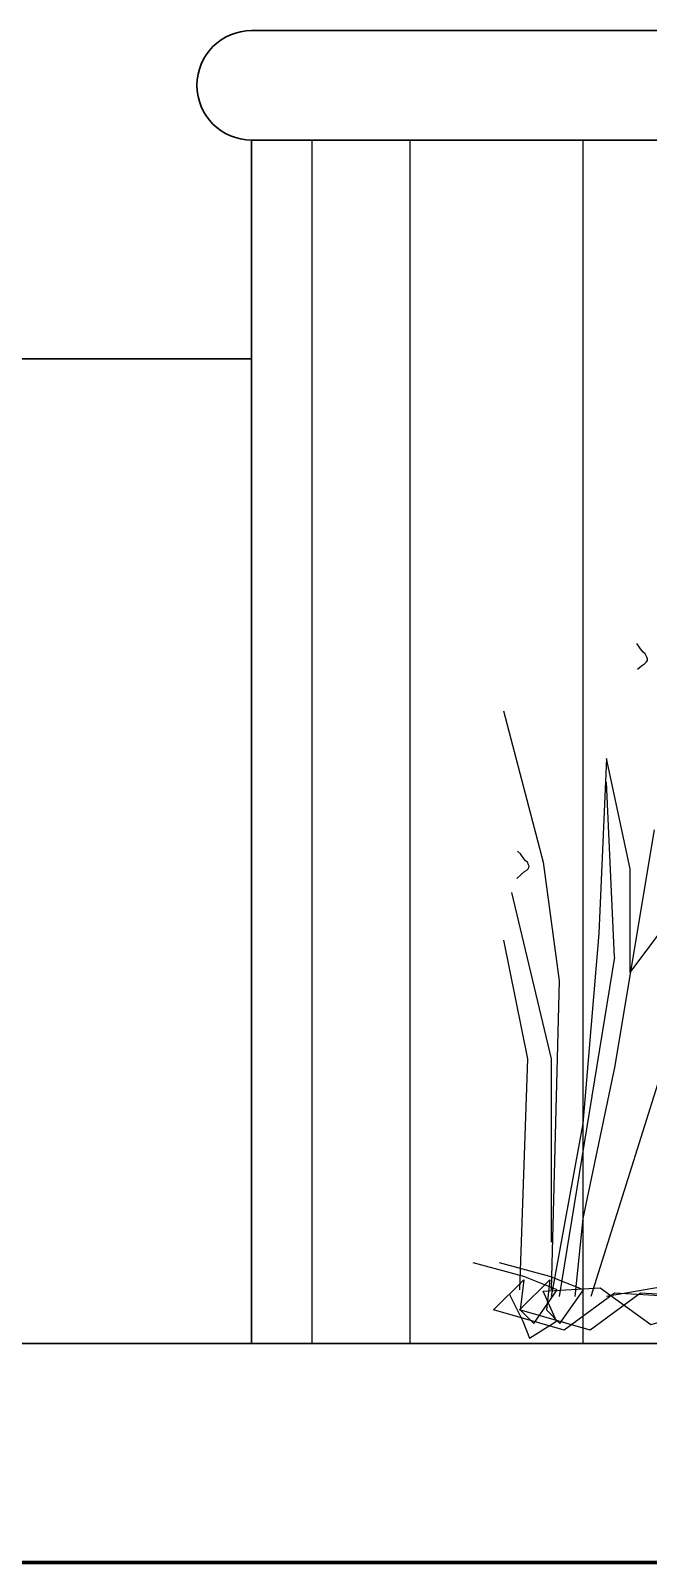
# Model space of a CAD drawing. Header units: metres. Extents: x -109 to 591, y -5 to 592.
# Drawn here: x 581.784 to 582.066, y 6.575 to 7.275 of the extents above; entities that cross this region are included whole.
import ezdxf

# ---------------------------------------------------------------- set-up
doc = ezdxf.new("R2010")
doc.units = ezdxf.units.M
doc.header["$LTSCALE"] = 0.03
doc.layers.add('Areas verdes', color=74, linetype='Continuous')
doc.layers.add('Muro', color=7, linetype='Continuous', lineweight=70)
doc.layers.add('Muro bajo', color=7, linetype='Continuous', lineweight=30)

msp = doc.modelspace()

# ---------------------------------------------------------------- linework, layer by layer
for p, q in [((581.91243, 7.22491), (581.91243, 6.67491)), ((581.95714, 7.22491), (581.95714, 6.67491)), ((582.03625, 7.22491), (582.03625, 6.67491))]:
    msp.add_line(p, q)
at = {"layer": 'Areas verdes', "color": 6, "linetype": 'Continuous'}
for p, q in [((582.06253, 6.99244), (582.0609, 6.99477)), ((582.06378, 6.99089), (582.06253, 6.99244)), ((582.06478, 6.99011), (582.06378, 6.99089)), ((582.0644, 6.98546), (582.06525, 6.98623)), ((582.06548, 6.98856), (582.06478, 6.99011)), ((582.06525, 6.98623), (582.06572, 6.98701)), ((582.06579, 6.98778), (582.06548, 6.98856)), ((582.06572, 6.98701), (582.06579, 6.98778)), ((582.06121, 6.98313), (582.06308, 6.98468)), ((582.06308, 6.98468), (582.0644, 6.98546)), ((582.00778, 6.89863), (582.00635, 6.89987)), ((582.00909, 6.89677), (582.00778, 6.89863)), ((582.01008, 6.89553), (582.00909, 6.89677)), ((582.01089, 6.8949), (582.01008, 6.89553)), ((582.00611, 6.88746), (582.00803, 6.88932)), ((582.00803, 6.88932), (582.00952, 6.89056)), ((582.00952, 6.89056), (582.01058, 6.89118)), ((582.01058, 6.89118), (582.01126, 6.8918)), ((582.01144, 6.89366), (582.01089, 6.8949)), ((582.01126, 6.8918), (582.01163, 6.89242)), ((582.01169, 6.89304), (582.01144, 6.89366)), ((582.01163, 6.89242), (582.01169, 6.89304))]:
    msp.add_line(p, q, dxfattribs=at)
at = {"layer": 'Areas verdes', "linetype": 'Continuous'}
for p, q in [((582.00006, 6.96402), (582.01814, 6.89496)), ((582.04708, 6.94229), (582.04351, 6.86237)), ((582.05794, 6.89186), (582.04708, 6.94229)), ((582.05073, 6.85151), (582.04708, 6.93143)), ((582.06881, 6.90971), (582.05073, 6.80108)), ((582.05794, 6.84453), (582.1014, 6.90272)), ((582.01814, 6.89496), (582.02536, 6.84065)), ((582.05794, 6.84453), (582.05794, 6.89186)), ((582.00363, 6.881), (582.02179, 6.80496)), ((582.04351, 6.86237), (582.03622, 6.77547)), ((582.00006, 6.85927), (582.01092, 6.80496)), ((582.05073, 6.85151), (582.02536, 6.69633)), ((582.02536, 6.84065), (582.02179, 6.69943)), ((582.07967, 6.8228), (582.03987, 6.69633)), ((582.01092, 6.80496), (582.00728, 6.69943)), ((582.02179, 6.80496), (582.02179, 6.72116)), ((582.05073, 6.80108), (582.03622, 6.73202)), ((582.03622, 6.77547), (582.02179, 6.69633)), ((582.03622, 6.73202), (582.03265, 6.69633)), ((582.08696, 6.70331), (582.04708, 6.69633))]:
    msp.add_line(p, q, dxfattribs=at)
at = {"layer": 'Areas verdes'}
for points in [[(582.0027, 6.69737), (582.00885, 6.68509), (582.01192, 6.67741), (582.02422, 6.68509), (582.01807, 6.69891), (582.04419, 6.70044), (582.06724, 6.68355), (582.09951, 6.69276), (582.08568, 6.70658), (582.08722, 6.69276), (582.08107, 6.68662), (582.07031, 6.70198), (582.08568, 6.70812), (582.10873, 6.71426)], [(582.09218, 6.69487), (582.08604, 6.68258), (582.08296, 6.67491), (582.07067, 6.68258), (582.07682, 6.6964), (582.05069, 6.69794), (582.02765, 6.68105), (581.99538, 6.69026), (582.00921, 6.70408), (582.00767, 6.69026), (582.01382, 6.68412), (582.02457, 6.69947), (582.00921, 6.70561), (581.98616, 6.71175)], [(582.10414, 6.69487), (582.098, 6.68258), (582.09492, 6.67491), (582.08263, 6.68258), (582.08878, 6.6964), (582.06266, 6.69794), (582.03961, 6.68105), (582.00734, 6.69026), (582.02117, 6.70408), (582.01963, 6.69026), (582.02578, 6.68412), (582.03653, 6.69947), (582.02117, 6.70561), (581.99812, 6.71175)]]:
    msp.add_lwpolyline(points, dxfattribs=at)
at = {"layer": 'Muro'}
msp.add_line((578.79946, 6.57491), (591.25003, 6.57491), dxfattribs=at)
at = {"layer": 'Muro bajo'}
for p, q in [((588.28491, 7.27491), (581.88491, 7.27491)), ((581.88491, 7.22491), (581.88491, 6.67491)), ((588.28491, 7.22491), (581.88491, 7.22491)), ((581.88491, 7.12491), (581.43491, 7.12491)), ((591.25003, 6.67491), (578.79946, 6.67491))]:
    msp.add_line(p, q, dxfattribs=at)
msp.add_arc((581.88491, 7.24991), 0.025, 90, 270, dxfattribs=at)

doc.saveas('drawing.dxf')
